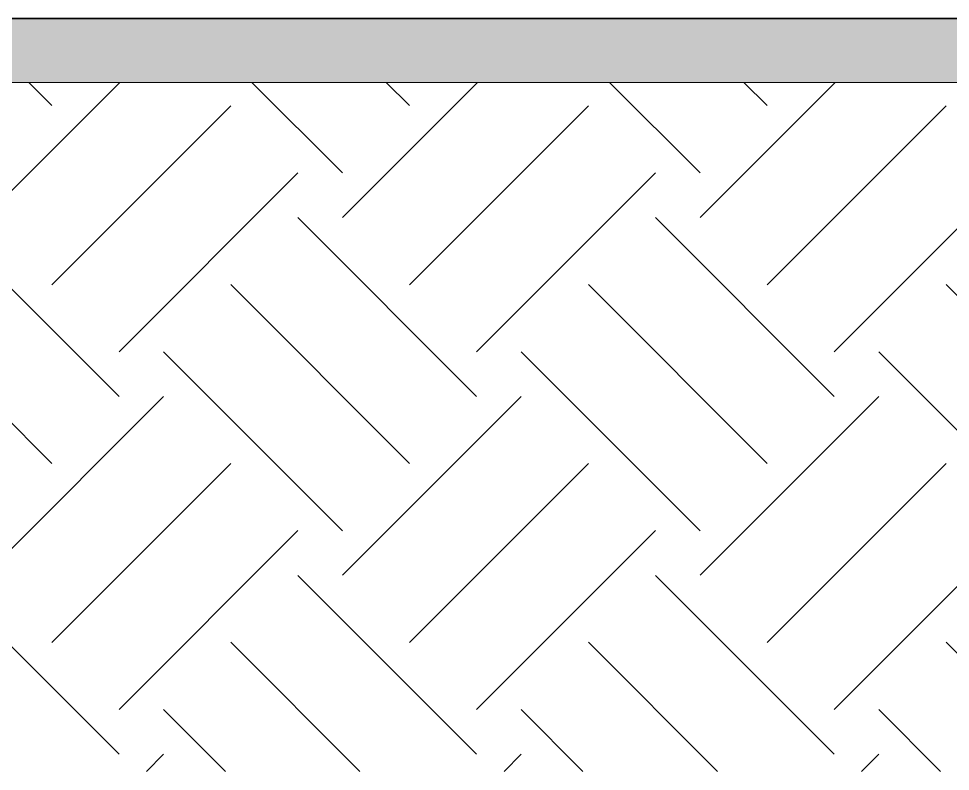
# Model space of a CAD drawing. Header units: metres. Extents: x -144 to 1000, y -717 to 29.
# Drawn here: x 34.661 to 37.585, y -662.044 to -659.682 of the extents above; entities that cross this region are included whole.
import ezdxf

# ---------------------------------------------------------------- set-up
doc = ezdxf.new("R2010")
doc.units = ezdxf.units.M
doc.layers.get('0').update_dxf_attribs({"color": 1})
for name, color, linetype, lineweight in [('A-DETL-GENF', 1, 'Continuous', 9), ('A-DETL-THIN', 1, 'Continuous', 9), ('A-FLOR', 2, 'Continuous', 9), ('A-WALL', 4, 'Continuous', 9)]:
    doc.layers.add(name, color=color, linetype=linetype, lineweight=lineweight)

# ---------------------------------------------------------------- blocks, each defined once
blk = doc.blocks.new('WEWE')
at = {"layer": 'A-DETL-GENF'}
blk.add_hatch(color=256, dxfattribs=at).paths.add_polyline_path([(59.8135, -659.882), (66.9511, -659.882), (66.9511, -659.682), (32.5144, -659.682), (32.5144, -659.882), (58.5558, -659.882)])
at = {"layer": 'A-DETL-GENF', "color": 252, "true_color": 0x959595}
for p, q in [((34.5543, -660.306), (34.9784, -659.882)), ((34.7652, -659.955), (34.6922, -659.882)), ((35.6769, -660.166), (35.3928, -659.882)), ((35.6769, -660.306), (36.1009, -659.882)), ((35.8878, -659.955), (35.8147, -659.882)), ((36.7994, -660.166), (36.5153, -659.882)), ((36.7994, -660.306), (37.2235, -659.882)), ((37.0103, -659.955), (36.9372, -659.882)), ((34.7652, -660.517), (35.3265, -659.9558)), ((35.8878, -660.517), (36.449, -659.9558)), ((37.0103, -660.517), (37.5716, -659.9558)), ((34.9757, -660.727), (35.537, -660.1658)), ((36.0982, -660.727), (36.6595, -660.1658)), ((37.2208, -660.727), (37.782, -660.1658)), ((34.9757, -660.8676), (34.4144, -660.3063)), ((36.0982, -660.8676), (35.537, -660.3063)), ((37.2208, -660.8676), (36.6595, -660.3063)), ((34.7652, -661.0776), (34.204, -660.5163)), ((35.8878, -661.0776), (35.3265, -660.5163)), ((37.0103, -661.0776), (36.449, -660.5163)), ((38.1328, -661.0776), (37.5716, -660.5163)), ((35.6769, -661.2886), (35.1156, -660.7273)), ((36.7994, -661.2886), (36.2381, -660.7273)), ((37.9219, -661.2886), (37.3607, -660.7273)), ((34.5543, -661.4286), (35.1156, -660.8673)), ((35.6769, -661.4286), (36.2381, -660.8673)), ((36.7994, -661.4286), (37.3607, -660.8673)), ((34.7652, -661.6396), (35.3265, -661.0783)), ((35.8878, -661.6396), (36.449, -661.0783)), ((37.0103, -661.6396), (37.5716, -661.0783)), ((34.9757, -661.8496), (35.537, -661.2883)), ((36.0982, -661.8496), (36.6595, -661.2883)), ((37.2208, -661.8496), (37.782, -661.2883)), ((34.9757, -661.9901), (34.4144, -661.4288)), ((36.0982, -661.9901), (35.537, -661.4288)), ((37.2208, -661.9901), (36.6595, -661.4288)), ((35.7315, -662.0438), (35.3265, -661.6388)), ((36.854, -662.0438), (36.449, -661.6388)), ((37.9765, -662.0438), (37.5716, -661.6388)), ((35.3096, -662.0438), (35.1156, -661.8498)), ((36.4321, -662.0438), (36.2381, -661.8498)), ((37.5546, -662.0438), (37.3607, -661.8498)), ((35.0616, -662.0438), (35.1156, -661.9898)), ((36.1842, -662.0438), (36.2381, -661.9898)), ((37.3067, -662.0438), (37.3607, -661.9898))]:
    blk.add_line(p, q, dxfattribs=at)
at = {"layer": 'A-DETL-THIN'}
for p, q in [((32.5144, -659.682), (66.9511, -659.682)), ((69.8753, -659.882), (32.5144, -659.882)), ((66.9511, -659.882), (32.5144, -659.882))]:
    blk.add_line(p, q, dxfattribs=at)
at = {"layer": 'A-FLOR', "lineweight": 35}
blk.add_line((69.8753, -659.682), (33.9133, -659.682), dxfattribs=at)
at = {"layer": 'A-WALL', "color": 253, "true_color": 0xa3a3a3}
blk.add_line((34.2629, -659.682), (49.713, -659.682), dxfattribs=at)

msp = doc.modelspace()

# ---------------------------------------------------------------- block references
at = {"color": 3}
msp.add_blockref('WEWE', (0, 0), dxfattribs=at)

doc.saveas('drawing.dxf')
